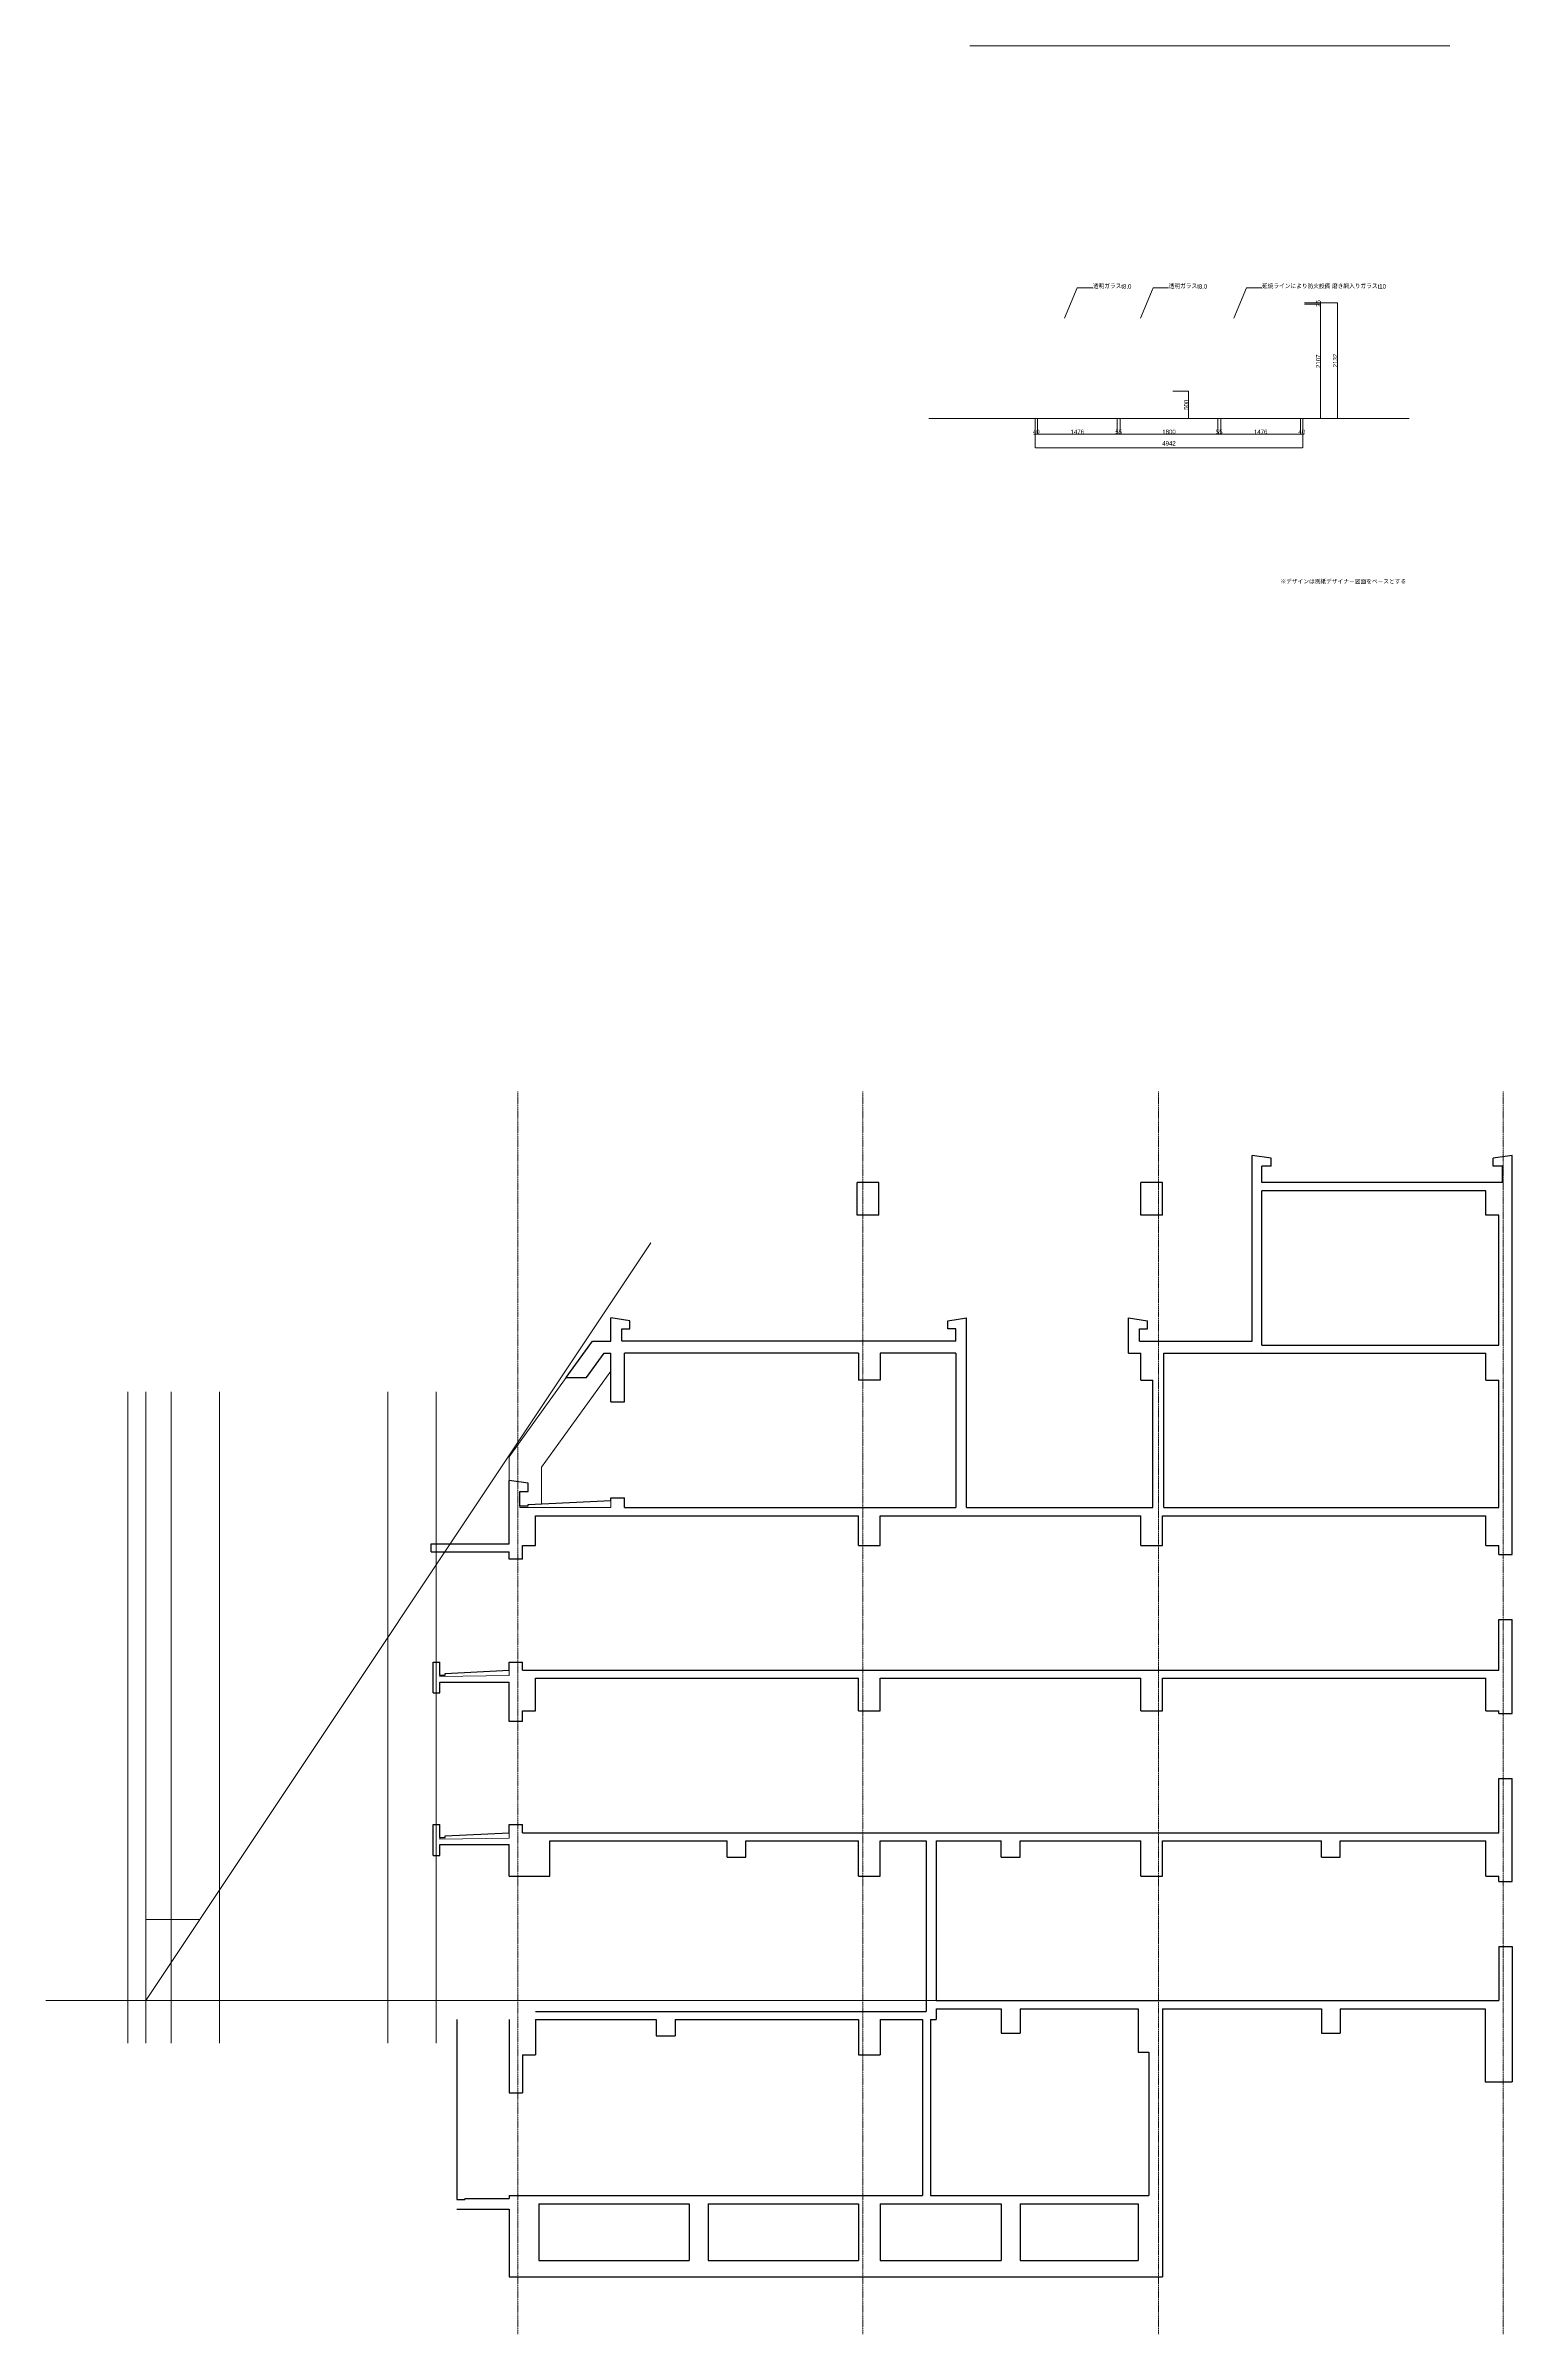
# Model space of a CAD drawing. Header units: millimetres. Extents: x -376000 to 292178, y -193032 to 188048.
# Drawn here: x 39129 to 66210, y -62900 to -20659 of the extents above; entities that cross this region are included whole.
import ezdxf

# ---------------------------------------------------------------- set-up
doc = ezdxf.new("R2010")
doc.units = ezdxf.units.MM
doc.header["$PDMODE"] = 1
doc.header["$PDSIZE"] = -2
doc.linetypes.add('ラインタイプ-6', pattern=[5.291531, 3.175, -1.058062, 0.352704, -0.705764])
for name, color, linetype, lineweight in [('00_一般', 7, 'Continuous', 5), ('02_既存平面-内部建具・サッシ', 7, 'Continuous', 18), ('_平面図(既存部) (2D)', 7, 'Continuous', 5), ('_平面図（新設） (2D)', 7, 'Continuous', 5), ('一般', 7, 'Continuous', 5), ('寸法', 7, 'Continuous', 5)]:
    doc.layers.add(name, color=color, linetype=linetype, lineweight=lineweight)
for name, color, linetype, lineweight, true_color in [('02_0.25', 1, 'Continuous', 25, 0xff0000), ('04_0.10', 7, 'Continuous', 9, 0x0099ff), ('06一点鎖線', 7, 'ラインタイプ-6', 9, 0x9999ff)]:
    doc.layers.add(name, color=color, linetype=linetype, lineweight=lineweight, true_color=true_color)
doc.styles.add('Hiragino Kaku Gothic Pro W3', font='', dxfattribs={"bigfont": 'Hiragino Kaku Gothic Pro W3'})
doc.styles.add('Hiragino Sans W3', font='', dxfattribs={"bigfont": 'Hiragino Sans W3'})
doc.styles.add('Yu Gothic UI Semilight', font='Yu Gothic UI Semilight.ttf')
doc.styles.get('Hiragino Kaku Gothic Pro W3').set_extended_font_data('Hiragino Kaku Gothic Pro W3')
doc.styles.get('Hiragino Sans W3').set_extended_font_data('Hiragino Sans W3')
doc.dimstyles.new('建具表寸法', dxfattribs={"dimtxt": 161.781684, "dimasz": 0.199988, "dimexe": 0, "dimexo": 0.3, "dimgap": 0.005, "dimtad": 1, "dimdsep": 46, "dimtxsty": 'Hiragino Sans W3', "dimblk": 'DOT', "dimblk1": 'DOT', "dimblk2": 'DOT', "dimcen": 0, "dimazin": 0, "dimtfac": 1, "dimtix": 1, "dimtmove": 0, "dimatfit": 0, "dimldrblk": 'VW_FILLEDARROW', "dimfxl": 1, "dimfrac": 2, "dimtolj": 1, "dimarcsym": 0})

# ---------------------------------------------------------------- blocks, each defined once
blk = doc.blocks.new('グループ-118')
at = {"layer": '02_0.25'}
for p, q in [((61405, -44572), (61405, -41142)), ((61755, -41192), (61405, -41142)), ((61585, -41642), (61585, -41342)), ((61755, -41342), (61585, -41342)), ((61755, -41342), (61755, -41192)), ((66210, -41142), (65860, -41192)), ((65860, -41342), (65860, -41192)), ((66030, -41342), (65860, -41342)), ((66030, -41642), (66030, -41342)), ((66210, -48507), (66210, -41142)), ((54110, -42242), (54110, -41642)), ((54510, -41642), (54110, -41642)), ((54510, -42242), (54510, -41642)), ((59350, -42242), (59350, -41642)), ((59750, -41642), (59350, -41642)), ((59750, -42242), (59750, -41642)), ((66030, -41642), (61585, -41642)), ((61585, -44642), (61585, -41792)), ((65720, -41792), (61585, -41792)), ((65720, -42242), (65720, -41792)), ((54510, -42242), (54110, -42242)), ((59750, -42242), (59350, -42242)), ((65960, -42242), (65720, -42242)), ((65960, -44642), (65960, -42242)), ((49915, -44192), (49565, -44142)), ((49565, -44572), (49565, -44142)), ((49765, -44572), (49765, -44342)), ((49765, -44342), (49915, -44342)), ((49915, -44342), (49915, -44192)), ((55785, -44192), (56135, -44142)), ((55785, -44342), (55785, -44192)), ((55935, -44342), (55785, -44342)), ((55935, -44572), (55935, -44342)), ((56135, -47642), (56135, -44142)), ((59125, -44792), (59125, -44142)), ((59125, -44142), (59475, -44192)), ((59325, -44572), (59325, -44342)), ((59325, -44342), (59475, -44342)), ((59475, -44342), (59475, -44192)), ((48740, -45242), (49225, -44572)), ((49225, -44572), (49565, -44572)), ((55935, -44572), (49775, -44572)), ((59325, -44572), (61405, -44572)), ((61585, -44642), (65960, -44642)), ((49115, -45242), (49440, -44792)), ((49440, -44792), (49565, -44792)), ((49565, -45692), (49565, -44792)), ((54140, -44792), (49815, -44792)), ((49815, -45692), (49815, -44792)), ((54140, -44792), (54140, -45292)), ((55935, -44792), (54540, -44792)), ((54540, -44792), (54540, -45292)), ((55935, -44792), (55935, -47642)), ((59125, -44792), (59350, -44792)), ((59350, -45292), (59350, -44792)), ((59775, -47642), (59775, -44792)), ((59775, -44792), (65720, -44792)), ((65720, -45292), (65720, -44792)), ((48740, -45242), (49115, -45242)), ((54540, -45292), (54140, -45292)), ((59350, -45292), (59575, -45292)), ((59575, -47642), (59575, -45292)), ((65720, -45292), (65960, -45292)), ((65960, -47642), (65960, -45292)), ((49565, -45692), (49815, -45692)), ((47685, -48309), (47685, -47142)), ((48035, -47192), (47685, -47142)), ((48035, -47342), (48035, -47192)), ((47885, -47342), (48035, -47342)), ((47885, -47612), (47885, -47342)), ((47885, -47612), (48035, -47612)), ((48035, -47582), (49565, -47512)), ((48035, -47612), (48035, -47582)), ((49565, -47462), (49815, -47462)), ((49565, -47512), (49565, -47462)), ((49815, -47642), (49815, -47462)), ((49815, -47642), (55935, -47642)), ((56135, -47642), (59575, -47642)), ((59775, -47642), (65960, -47642)), ((48170, -48342), (48170, -47792)), ((48170, -47792), (54140, -47792)), ((54140, -48342), (54140, -47792)), ((54540, -47792), (59350, -47792)), ((54540, -48342), (54540, -47792)), ((59350, -48342), (59350, -47792)), ((59750, -47792), (65720, -47792)), ((59750, -48342), (59750, -47792)), ((65720, -48342), (65720, -47792)), ((46245, -48309), (47685, -48309)), ((46245, -48459), (46245, -48309)), ((46245, -48459), (47685, -48459)), ((47685, -48592), (47685, -48459)), ((47935, -48342), (48170, -48342)), ((47935, -48592), (47935, -48342)), ((54140, -48342), (54540, -48342)), ((59350, -48342), (59750, -48342)), ((65720, -48342), (65960, -48342)), ((65960, -48507), (65960, -48342)), ((65960, -48507), (66210, -48507)), ((47935, -48592), (47685, -48592)), ((65960, -49707), (66210, -49707)), ((65960, -50642), (65960, -49707)), ((66210, -51442), (66210, -49707)), ((46285, -50492), (46405, -50492)), ((46285, -51062), (46285, -50492)), ((46405, -50732), (46405, -50492)), ((46505, -50702), (47685, -50642)), ((47685, -50492), (47935, -50492)), ((47685, -50642), (47685, -50492)), ((47935, -50642), (47935, -50492)), ((47935, -50642), (65960, -50642)), ((46285, -51062), (46405, -51062)), ((46405, -50862), (47685, -50862)), ((46405, -51062), (46405, -50862)), ((46406, -50732), (46505, -50732)), ((46505, -50732), (46505, -50702)), ((47685, -51592), (47685, -50862)), ((48170, -51392), (48170, -50792)), ((48170, -50792), (54140, -50792)), ((54140, -51392), (54140, -50792)), ((54540, -50792), (59350, -50792)), ((54540, -51392), (54540, -50792)), ((59350, -51392), (59350, -50792)), ((59750, -50792), (65720, -50792)), ((59750, -51392), (59750, -50792)), ((65720, -51392), (65720, -50792)), ((47935, -51392), (48170, -51392)), ((47935, -51592), (47935, -51392)), ((54140, -51392), (54540, -51392)), ((59350, -51392), (59750, -51392)), ((65720, -51392), (65960, -51392)), ((65960, -51442), (65960, -51392)), ((65960, -51442), (66210, -51442)), ((47935, -51592), (47685, -51592)), ((65960, -52642), (66210, -52642)), ((65960, -53642), (65960, -52642)), ((66210, -54542), (66210, -52642)), ((46285, -53492), (46405, -53492)), ((46285, -54062), (46285, -53492)), ((46405, -53732), (46405, -53492)), ((46505, -53702), (47685, -53642)), ((47685, -53492), (47935, -53492)), ((47685, -53642), (47685, -53492)), ((47935, -53642), (47935, -53492)), ((47935, -53642), (65960, -53642)), ((46285, -54062), (46405, -54062)), ((46405, -53862), (47685, -53862)), ((46405, -54062), (46405, -53862)), ((46406, -53732), (46505, -53732)), ((46505, -53732), (46505, -53702)), ((47685, -54442), (47685, -53862)), ((48435, -54442), (48435, -53792)), ((48435, -53792), (51710, -53792)), ((51710, -54092), (51710, -53792)), ((52060, -54092), (52060, -53792)), ((52060, -53792), (54140, -53792)), ((54140, -54442), (54140, -53792)), ((54540, -54442), (54540, -53792)), ((54540, -53792), (55390, -53792)), ((55390, -53792), (55390, -56942)), ((55570, -53792), (55570, -56742)), ((55570, -53792), (56770, -53792)), ((56770, -54092), (56770, -53792)), ((57120, -53792), (59350, -53792)), ((57120, -54092), (57120, -53792)), ((59350, -54442), (59350, -53792)), ((59750, -53792), (62685, -53792)), ((59750, -54442), (59750, -53792)), ((62685, -54092), (62685, -53792)), ((63035, -53792), (65720, -53792)), ((63035, -54092), (63035, -53792)), ((65720, -54442), (65720, -53792)), ((47685, -54442), (48435, -54442)), ((51710, -54092), (52060, -54092)), ((54140, -54442), (54540, -54442)), ((56770, -54092), (57120, -54092)), ((59350, -54442), (59750, -54442)), ((62685, -54092), (63035, -54092)), ((65720, -54442), (65960, -54442)), ((65960, -54542), (65960, -54442)), ((65960, -54542), (66210, -54542)), ((65960, -55742), (65960, -56742)), ((65960, -55742), (66210, -55742)), ((66210, -55742), (66210, -58242)), ((48170, -56942), (55390, -56942)), ((55570, -56742), (65960, -56742)), ((55570, -56892), (55570, -57092)), ((55570, -56892), (56770, -56892)), ((56770, -56892), (56770, -57342)), ((57120, -56892), (57120, -57342)), ((57120, -56892), (59300, -56892)), ((59300, -56892), (59300, -57692)), ((59750, -56892), (59750, -61842)), ((59750, -56892), (62685, -56892)), ((62685, -56892), (62685, -57342)), ((63035, -56892), (63035, -57342)), ((63035, -56892), (65710, -56892)), ((65710, -56892), (65710, -58242)), ((46720, -57093), (46720, -60412)), ((47685, -57093), (47685, -58442)), ((48170, -57092), (48170, -57742)), ((48170, -57092), (50400, -57092)), ((50400, -57092), (50400, -57392)), ((50400, -57392), (50750, -57392)), ((50750, -57092), (54140, -57092)), ((50750, -57092), (50750, -57392)), ((54140, -57092), (54140, -57742)), ((54540, -57092), (54540, -57742)), ((54540, -57092), (55320, -57092)), ((55320, -57092), (55320, -60342)), ((55470, -57092), (55470, -60342)), ((55470, -57092), (55570, -57092)), ((56770, -57342), (57120, -57342)), ((62685, -57342), (63035, -57342)), ((47935, -57742), (47935, -58442)), ((47935, -57742), (48170, -57742)), ((54140, -57742), (54540, -57742)), ((59300, -57692), (59500, -57692)), ((59500, -57692), (59500, -60342)), ((65710, -58242), (66210, -58242)), ((47685, -58442), (47935, -58442)), ((46870, -60397), (47685, -60392)), ((46870, -60397), (46870, -60412)), ((47685, -60342), (55320, -60342)), ((47685, -60342), (47685, -60392)), ((55470, -60342), (59500, -60342)), ((46720, -60412), (46870, -60412)), ((46720, -60592), (47685, -60592)), ((47685, -60592), (47685, -61842)), ((48235, -60492), (48235, -61542)), ((48235, -60492), (51012, -60492)), ((51012, -60492), (51012, -61542)), ((51362, -60492), (51362, -61542)), ((51362, -60492), (54140, -60492)), ((54140, -60492), (54140, -61542)), ((54540, -60492), (54540, -61542)), ((54540, -60492), (56770, -60492)), ((56770, -60492), (56770, -61542)), ((57120, -60492), (57120, -61542)), ((57120, -60492), (59300, -60492)), ((59300, -60492), (59300, -61542)), ((48235, -61542), (51012, -61542)), ((51362, -61542), (54140, -61542)), ((54540, -61542), (56770, -61542)), ((57120, -61542), (59300, -61542)), ((47685, -61842), (59750, -61842))]:
    blk.add_line(p, q, dxfattribs=at)
at = {"layer": '04_0.10'}
for p, q in [((48285, -46896), (49565, -45126)), ((47685, -46702), (48740, -45242)), ((47685, -47142), (47685, -46702)), ((48285, -47570), (48285, -46896)), ((47885, -47612), (47885, -47642)), ((47885, -47642), (49565, -47642)), ((49565, -47512), (49565, -47642)), ((47685, -50642), (47685, -50742)), ((46405, -50732), (46405, -50762)), ((46405, -50762), (47685, -50742)), ((47685, -53642), (47685, -53742)), ((46405, -53732), (46405, -53762)), ((46405, -53762), (47685, -53742))]:
    blk.add_line(p, q, dxfattribs=at)
at = {"layer": '06一点鎖線'}
for p, q in [((47845, -39962), (47845, -62900)), ((54215, -39962), (54215, -62900)), ((59675, -39962), (59675, -62900)), ((66045, -39962), (66045, -62900))]:
    blk.add_line(p, q, dxfattribs=at)
at = {"layer": '一般', "color": 7, "linetype": 'Continuous', "lineweight": 5, "transparency": 33554687}
for p, q in [((50302, -42757), (40978, -56742)), ((40645, -57526), (40645, -45506)), ((40978, -57526), (40978, -45506)), ((41445, -57526), (41445, -45506)), ((41445, -57526), (41445, -45506)), ((42338, -57526), (42338, -45506)), ((45445, -57526), (45445, -45506)), ((46338, -57526), (46338, -45506)), ((40978, -55242), (41978, -55242)), ((55570, -56742), (39129, -56742))]:
    blk.add_line(p, q, dxfattribs=at)
blk = doc.blocks.new('平面図(既存部) (2D)')
at = {"layer": '一般', "color": 7, "transparency": 33554687}
blk.add_blockref('グループ-118', (0, 0), dxfattribs=at)
blk = doc.blocks.new('グループ-552')
at = {"layer": '寸法'}
blk.add_line((56191, -20659), (65057, -20659), dxfattribs=at)
blk = doc.blocks.new('引出線付き注釈-9')
at = {"layer": '04_0.10', "color": 7}
for p, q in [((0, 0), (-234, -560)), ((286, 0), (0, 0))]:
    blk.add_line(p, q, dxfattribs=at)
at = {"layer": '04_0.10', "color": 7, "insert": (287, 67), "char_height": 80.89, "width": 2344.53, "attachment_point": 1, "line_spacing_factor": 1.182242, "style": 'Hiragino Sans W3'}
blk.add_mtext('延焼ラインにより防火設備 磨き網入りガラスt10', dxfattribs=at)
blk = doc.blocks.new('_Dot')
at = {"color": 0, "linetype": 'ByBlock', "lineweight": -2}
blk.add_line((-0.5, 0), (-1, 0), dxfattribs=at)
at = {"color": 0, "linetype": 'ByBlock', "const_width": 0.5}
blk.add_lwpolyline([(-0.25, 0, 1), (0.25, 0, 1)], format="xyb", close=True, dxfattribs=at)
blk = doc.blocks.new('*D822')
at = {"layer": 'Defpoints', "color": 0}
for p in [(58916, -27536), (58916, -27828), (58971, -27536)]:
    blk.add_point(p, dxfattribs=at)
at = {"layer": '寸法', "color": 0, "lineweight": -2}
for p, q in [((58904, -27828), (58892, -27828)), ((58916, -27536), (58916, -27828)), ((58971, -27828), (58916, -27828)), ((58971, -27536), (58971, -27828)), ((58983, -27828), (58995, -27828))]:
    blk.add_line(p, q, dxfattribs=at)
at = {"layer": '寸法', "color": 0, "lineweight": -2, "xscale": 11.999267578125, "yscale": 11.999267578125, "zscale": 11.999267578125}
blk.add_blockref('_Dot', (58916, -27828), dxfattribs=at)
at = {"layer": '寸法', "color": 0, "lineweight": -2, "xscale": 11.999267578125, "yscale": 11.999267578125, "zscale": 11.999267578125, "rotation": 180}
blk.add_blockref('_Dot', (58971, -27828), dxfattribs=at)
at = {"layer": '寸法', "color": 0, "insert": (58944, -27786), "char_height": 80.9, "attachment_point": 5, "style": 'Hiragino Kaku Gothic Pro W3'}
blk.add_mtext('\\A1;55', dxfattribs=at)
blk = doc.blocks.new('VW_FILLEDARROW')
at = {"color": 0, "linetype": 'Continuous', "lineweight": 5, "transparency": 16777216, "flags": 128}
blk.add_lwpolyline([(-161.3, 43.2), (0, 0), (-161.3, -43.2)], close=True, dxfattribs=at)
blk = doc.blocks.new('*D823')
at = {"layer": 'Defpoints', "color": 0}
for p in [(58971, -27536), (58971, -27828), (60771, -27536)]:
    blk.add_point(p, dxfattribs=at)
at = {"layer": '寸法', "color": 0, "lineweight": -2}
for p, q in [((58971, -27536), (58971, -27828)), ((60759, -27828), (58983, -27828)), ((60771, -27536), (60771, -27828))]:
    blk.add_line(p, q, dxfattribs=at)
at = {"layer": '寸法', "color": 0, "lineweight": -2, "xscale": 11.999267578125, "yscale": 11.999267578125, "zscale": 11.999267578125, "rotation": 180}
blk.add_blockref('_Dot', (58971, -27828), dxfattribs=at)
at = {"layer": '寸法', "color": 0, "lineweight": -2, "xscale": 11.999267578125, "yscale": 11.999267578125, "zscale": 11.999267578125}
blk.add_blockref('_Dot', (60771, -27828), dxfattribs=at)
at = {"layer": '寸法', "color": 0, "insert": (59871, -27785), "char_height": 80.9, "attachment_point": 5, "style": 'Hiragino Kaku Gothic Pro W3'}
blk.add_mtext('\\A1;1800', dxfattribs=at)
blk = doc.blocks.new('*D824')
at = {"layer": 'Defpoints', "color": 0}
for p in [(62371, -25404), (62371, -25429), (62671, -25404)]:
    blk.add_point(p, dxfattribs=at)
at = {"layer": '寸法', "color": 0, "lineweight": -2}
for p, q in [((62371, -25404), (62671, -25404)), ((62371, -25429), (62671, -25429)), ((62671, -25392), (62671, -25380)), ((62671, -25429), (62671, -25404)), ((62671, -25441), (62671, -25453))]:
    blk.add_line(p, q, dxfattribs=at)
at = {"layer": '寸法', "color": 0, "lineweight": -2, "xscale": 11.999267578125, "yscale": 11.999267578125, "zscale": 11.999267578125}
for p, rotation in [((62671, -25404), 270), ((62671, -25429), 90)]:
    blk.add_blockref('_Dot', p, dxfattribs=dict(at, rotation=rotation))
at = {"layer": '寸法', "color": 0, "insert": (62628, -25416), "char_height": 80.9, "attachment_point": 5, "rotation": 90, "style": 'Hiragino Kaku Gothic Pro W3'}
blk.add_mtext('\\A1;25', dxfattribs=at)
blk = doc.blocks.new('*D825')
at = {"layer": 'Defpoints', "color": 0}
for p in [(62371, -25429), (62671, -25429), (62371, -27536)]:
    blk.add_point(p, dxfattribs=at)
at = {"layer": '寸法', "color": 0, "lineweight": -2}
for p, q in [((62371, -25429), (62671, -25429)), ((62671, -27524), (62671, -25441)), ((62371, -27536), (62671, -27536))]:
    blk.add_line(p, q, dxfattribs=at)
at = {"layer": '寸法', "color": 0, "lineweight": -2, "xscale": 11.999267578125, "yscale": 11.999267578125, "zscale": 11.999267578125}
for p, rotation in [((62671, -25429), 90), ((62671, -27536), 270)]:
    blk.add_blockref('_Dot', p, dxfattribs=dict(at, rotation=rotation))
at = {"layer": '寸法', "color": 0, "insert": (62628, -26482), "char_height": 80.9, "attachment_point": 5, "rotation": 90, "style": 'Hiragino Kaku Gothic Pro W3'}
blk.add_mtext('\\A1;2107', dxfattribs=at)
blk = doc.blocks.new('*D826')
at = {"layer": 'Defpoints', "color": 0}
for p in [(62386, -25404), (62984, -25404), (62386, -27536)]:
    blk.add_point(p, dxfattribs=at)
at = {"layer": '寸法', "color": 0, "lineweight": -2}
for p, q in [((62386, -25404), (62984, -25404)), ((62984, -27524), (62984, -25416)), ((62386, -27536), (62984, -27536))]:
    blk.add_line(p, q, dxfattribs=at)
at = {"layer": '寸法', "color": 0, "lineweight": -2, "xscale": 11.999267578125, "yscale": 11.999267578125, "zscale": 11.999267578125}
for p, rotation in [((62984, -25404), 90), ((62984, -27536), 270)]:
    blk.add_blockref('_Dot', p, dxfattribs=dict(at, rotation=rotation))
at = {"layer": '寸法', "color": 0, "insert": (62942, -26470), "char_height": 80.9, "attachment_point": 5, "rotation": 90, "style": 'Hiragino Kaku Gothic Pro W3'}
blk.add_mtext('\\A1;2132', dxfattribs=at)
blk = doc.blocks.new('*D827')
at = {"layer": 'Defpoints', "color": 0}
for p in [(62302, -27536), (62302, -27828), (62342, -27536)]:
    blk.add_point(p, dxfattribs=at)
at = {"layer": '寸法', "color": 0, "lineweight": -2}
for p, q in [((62290, -27828), (62278, -27828)), ((62302, -27536), (62302, -27828)), ((62342, -27828), (62302, -27828)), ((62342, -27536), (62342, -27828)), ((62354, -27828), (62366, -27828))]:
    blk.add_line(p, q, dxfattribs=at)
at = {"layer": '寸法', "color": 0, "lineweight": -2, "xscale": 11.999267578125, "yscale": 11.999267578125, "zscale": 11.999267578125}
blk.add_blockref('_Dot', (62302, -27828), dxfattribs=at)
at = {"layer": '寸法', "color": 0, "lineweight": -2, "xscale": 11.999267578125, "yscale": 11.999267578125, "zscale": 11.999267578125, "rotation": 180}
blk.add_blockref('_Dot', (62342, -27828), dxfattribs=at)
at = {"layer": '寸法', "color": 0, "insert": (62322, -27785), "char_height": 80.9, "attachment_point": 5, "style": 'Hiragino Kaku Gothic Pro W3'}
blk.add_mtext('\\A1;40', dxfattribs=at)
blk = doc.blocks.new('*D828')
at = {"layer": 'Defpoints', "color": 0}
for p in [(60826, -27536), (60826, -27828), (62302, -27536)]:
    blk.add_point(p, dxfattribs=at)
at = {"layer": '寸法', "color": 0, "lineweight": -2}
for p, q in [((60826, -27536), (60826, -27828)), ((62290, -27828), (60838, -27828)), ((62302, -27536), (62302, -27828))]:
    blk.add_line(p, q, dxfattribs=at)
at = {"layer": '寸法', "color": 0, "lineweight": -2, "xscale": 11.999267578125, "yscale": 11.999267578125, "zscale": 11.999267578125, "rotation": 180}
blk.add_blockref('_Dot', (60826, -27828), dxfattribs=at)
at = {"layer": '寸法', "color": 0, "lineweight": -2, "xscale": 11.999267578125, "yscale": 11.999267578125, "zscale": 11.999267578125}
blk.add_blockref('_Dot', (62302, -27828), dxfattribs=at)
at = {"layer": '寸法', "color": 0, "insert": (61564, -27785), "char_height": 80.9, "attachment_point": 5, "style": 'Hiragino Kaku Gothic Pro W3'}
blk.add_mtext('\\A1;1476', dxfattribs=at)
blk = doc.blocks.new('*D829')
at = {"layer": 'Defpoints', "color": 0}
for p in [(57400, -27536), (57400, -27828), (57440, -27536)]:
    blk.add_point(p, dxfattribs=at)
at = {"layer": '寸法', "color": 0, "lineweight": -2}
for p, q in [((57388, -27828), (57376, -27828)), ((57400, -27536), (57400, -27828)), ((57440, -27828), (57400, -27828)), ((57440, -27536), (57440, -27828)), ((57452, -27828), (57464, -27828))]:
    blk.add_line(p, q, dxfattribs=at)
at = {"layer": '寸法', "color": 0, "lineweight": -2, "xscale": 11.999267578125, "yscale": 11.999267578125, "zscale": 11.999267578125}
blk.add_blockref('_Dot', (57400, -27828), dxfattribs=at)
at = {"layer": '寸法', "color": 0, "lineweight": -2, "xscale": 11.999267578125, "yscale": 11.999267578125, "zscale": 11.999267578125, "rotation": 180}
blk.add_blockref('_Dot', (57440, -27828), dxfattribs=at)
at = {"layer": '寸法', "color": 0, "insert": (57420, -27785), "char_height": 80.9, "attachment_point": 5, "style": 'Hiragino Kaku Gothic Pro W3'}
blk.add_mtext('\\A1;40', dxfattribs=at)
blk = doc.blocks.new('*D830')
at = {"layer": 'Defpoints', "color": 0}
for p in [(57440, -27536), (57440, -27828), (58916, -27536)]:
    blk.add_point(p, dxfattribs=at)
at = {"layer": '寸法', "color": 0, "lineweight": -2}
for p, q in [((57440, -27536), (57440, -27828)), ((58904, -27828), (57452, -27828)), ((58916, -27536), (58916, -27828))]:
    blk.add_line(p, q, dxfattribs=at)
at = {"layer": '寸法', "color": 0, "lineweight": -2, "xscale": 11.999267578125, "yscale": 11.999267578125, "zscale": 11.999267578125, "rotation": 180}
blk.add_blockref('_Dot', (57440, -27828), dxfattribs=at)
at = {"layer": '寸法', "color": 0, "lineweight": -2, "xscale": 11.999267578125, "yscale": 11.999267578125, "zscale": 11.999267578125}
blk.add_blockref('_Dot', (58916, -27828), dxfattribs=at)
at = {"layer": '寸法', "color": 0, "insert": (58178, -27785), "char_height": 80.9, "attachment_point": 5, "style": 'Hiragino Kaku Gothic Pro W3'}
blk.add_mtext('\\A1;1476', dxfattribs=at)
blk = doc.blocks.new('*D831')
at = {"layer": 'Defpoints', "color": 0}
for p in [(57400, -27828), (62342, -27828), (57400, -28078)]:
    blk.add_point(p, dxfattribs=at)
at = {"layer": '寸法', "color": 0, "lineweight": -2}
for p, q in [((57400, -27828), (57400, -28078)), ((62342, -27828), (62342, -28078)), ((62330, -28078), (57412, -28078))]:
    blk.add_line(p, q, dxfattribs=at)
at = {"layer": '寸法', "color": 0, "lineweight": -2, "xscale": 11.999267578125, "yscale": 11.999267578125, "zscale": 11.999267578125, "rotation": 180}
blk.add_blockref('_Dot', (57400, -28078), dxfattribs=at)
at = {"layer": '寸法', "color": 0, "lineweight": -2, "xscale": 11.999267578125, "yscale": 11.999267578125, "zscale": 11.999267578125}
blk.add_blockref('_Dot', (62342, -28078), dxfattribs=at)
at = {"layer": '寸法', "color": 0, "insert": (59871, -27998), "char_height": 80.9, "attachment_point": 5, "style": 'Hiragino Kaku Gothic Pro W3'}
blk.add_mtext('\\A1;4942', dxfattribs=at)
blk = doc.blocks.new('*D832')
at = {"layer": 'Defpoints', "color": 0}
for p in [(60771, -27536), (60771, -27828), (60826, -27536)]:
    blk.add_point(p, dxfattribs=at)
at = {"layer": '寸法', "color": 0, "lineweight": -2}
for p, q in [((60759, -27828), (60747, -27828)), ((60771, -27536), (60771, -27828)), ((60826, -27828), (60771, -27828)), ((60826, -27536), (60826, -27828)), ((60838, -27828), (60850, -27828))]:
    blk.add_line(p, q, dxfattribs=at)
at = {"layer": '寸法', "color": 0, "lineweight": -2, "xscale": 11.999267578125, "yscale": 11.999267578125, "zscale": 11.999267578125}
blk.add_blockref('_Dot', (60771, -27828), dxfattribs=at)
at = {"layer": '寸法', "color": 0, "lineweight": -2, "xscale": 11.999267578125, "yscale": 11.999267578125, "zscale": 11.999267578125, "rotation": 180}
blk.add_blockref('_Dot', (60826, -27828), dxfattribs=at)
at = {"layer": '寸法', "color": 0, "insert": (60799, -27786), "char_height": 80.9, "attachment_point": 5, "style": 'Hiragino Kaku Gothic Pro W3'}
blk.add_mtext('\\A1;55', dxfattribs=at)
blk = doc.blocks.new('*D833')
at = {"layer": 'Defpoints', "color": 0}
for p in [(59941, -27036), (59941, -27536), (60232, -27536)]:
    blk.add_point(p, dxfattribs=at)
at = {"layer": '寸法', "color": 0, "lineweight": -2}
for p, q in [((59941, -27036), (60232, -27036)), ((60232, -27048), (60232, -27524)), ((59941, -27536), (60232, -27536))]:
    blk.add_line(p, q, dxfattribs=at)
at = {"layer": '寸法', "color": 0, "lineweight": -2, "xscale": 11.999267578125, "yscale": 11.999267578125, "zscale": 11.999267578125}
for p, rotation in [((60232, -27036), 90.0000000000025), ((60232, -27536), 270.0000000000025)]:
    blk.add_blockref('_Dot', p, dxfattribs=dict(at, rotation=rotation))
at = {"layer": '寸法', "color": 0, "insert": (60190, -27286), "char_height": 80.9, "attachment_point": 5, "rotation": 90, "style": 'Hiragino Kaku Gothic Pro W3'}
blk.add_mtext('\\A1;500', dxfattribs=at)
blk = doc.blocks.new('引出線付き注釈-10')
at = {"layer": '04_0.10', "color": 7}
for p, q in [((0, 0), (-234, -560)), ((286, 0), (0, 0))]:
    blk.add_line(p, q, dxfattribs=at)
at = {"layer": '04_0.10', "color": 7, "insert": (287, 67), "char_height": 80.9, "width": 747.18, "attachment_point": 1, "line_spacing_factor": 1.182242, "style": 'Hiragino Sans W3'}
blk.add_mtext('透明ガラスt8.0', dxfattribs=at)
blk = doc.blocks.new('引出線付き注釈-11')
at = {"layer": '04_0.10', "color": 7}
for p, q in [((0, 0), (-234, -560)), ((286, 0), (0, 0))]:
    blk.add_line(p, q, dxfattribs=at)
at = {"layer": '04_0.10', "color": 7, "insert": (287, 67), "char_height": 80.9, "width": 747.18, "attachment_point": 1, "line_spacing_factor": 1.182242, "style": 'Hiragino Sans W3'}
blk.add_mtext('透明ガラスt8.0', dxfattribs=at)
blk = doc.blocks.new('グループ-554')
at = {"layer": '04_0.10', "color": 7}
for name, p in [('引出線付き注釈-11', (58178.14, -25126.177)), ('引出線付き注釈-10', (59579.144, -25126.177)), ('引出線付き注釈-9', (61301.359, -25126.177))]:
    blk.add_blockref(name, p, dxfattribs=at)
at = {"layer": '寸法'}
for base, p1, p2, picture, middle in [((62670.64, -25403.883), (62370.64, -25428.883), (62370.64, -25403.883), '*D824', (62628.23, -25416.383)), ((62670.64, -25428.883), (62370.64, -27535.883), (62370.64, -25428.883), '*D825', (62628.177, -26482.383)), ((62984.017, -25403.883), (62385.64, -27535.883), (62385.64, -25403.883), '*D826', (62941.501, -26469.883)), ((60232.435, -27535.883), (59940.64, -27035.883), (59940.64, -27535.883), '*D833', (60190.025, -27285.883))]:
    dim = blk.add_linear_dim(base=base, p1=p1, p2=p2, angle=270, dimstyle='建具表寸法', override={"dimtxt": 80.890842, "dimasz": 11.999268, "dimgap": 0.75, "dimpost": '<>', "dimtxsty": 'Hiragino Kaku Gothic Pro W3', "dimtmove": 2}, dxfattribs=at)
    dim.commit()
    dim.dimension.update_dxf_attribs({"geometry": picture, "text_midpoint": middle})
for base, p1, p2, picture, middle in [((57400.14, -27827.678), (57440.14, -27535.883), (57400.14, -27535.883), '*D829', (57420.14, -27785.268)), ((57440.14, -27827.677), (58916.14, -27535.883), (57440.14, -27535.883), '*D830', (58178.14, -27785.32)), ((58916.14, -27827.678), (58971.14, -27535.883), (58916.14, -27535.883), '*D822', (58943.64, -27785.638)), ((58971.14, -27827.678), (60771.14, -27535.883), (58971.14, -27535.883), '*D823', (59871.14, -27785.11)), ((60771.14, -27827.677), (60826.14, -27535.883), (60771.14, -27535.883), '*D832', (60798.64, -27785.637)), ((60826.14, -27827.677), (62302.14, -27535.883), (60826.14, -27535.883), '*D828', (61564.14, -27785.32)), ((62302.14, -27827.678), (62342.14, -27535.883), (62302.14, -27535.883), '*D827', (62322.14, -27785.268))]:
    dim = blk.add_linear_dim(base=base, p1=p1, p2=p2, dimstyle='建具表寸法', override={"dimtxt": 80.890842, "dimasz": 11.999268, "dimgap": 0.75, "dimpost": '<>', "dimtxsty": 'Hiragino Kaku Gothic Pro W3', "dimtmove": 2}, dxfattribs=at)
    dim.commit()
    dim.dimension.update_dxf_attribs({"geometry": picture, "text_midpoint": middle})
dim = blk.add_linear_dim(base=(57400.14, -28077.677), p1=(62342.14, -27827.678), p2=(57400.14, -27827.678), dimstyle='建具表寸法', override={"dimtxt": 80.890842, "dimasz": 11.999268, "dimgap": 0.75, "dimpost": '<>', "dimtxsty": 'Hiragino Kaku Gothic Pro W3', "dimtmove": 2}, dxfattribs=at)
dim.commit()
dim.dimension.update_dxf_attribs({"geometry": '*D831', "text_midpoint": (59871.14, -27997.552), "dimtype": 160})
blk = doc.blocks.new('グループ-555')
at = {"layer": '寸法'}
blk.add_line((55439, -27536), (64304, -27536), dxfattribs=at)
at = {"layer": '00_一般', "color": 7, "transparency": 33554687}
blk.add_blockref('グループ-554', (0, 0), dxfattribs=at)
at = {"layer": '02_0.25', "insert": (61929, -30507), "char_height": 75.38, "attachment_point": 1, "line_spacing_factor": 1.003678, "style": 'Yu Gothic UI Semilight'}
blk.add_mtext('※デザインは別紙デザイナー図面をベースとする', dxfattribs=at)
blk = doc.blocks.new('平面図（新設） (2D)')
at = {"layer": '00_一般', "color": 7, "transparency": 33554687}
blk.add_blockref('グループ-555', (0, 0), dxfattribs=at)
at = {"layer": '02_既存平面-内部建具・サッシ', "color": 7, "transparency": 33554687}
blk.add_blockref('グループ-552', (0, 0), dxfattribs=at)

msp = doc.modelspace()

# ---------------------------------------------------------------- block references
at = {"layer": '_平面図(既存部) (2D)'}
msp.add_blockref('平面図(既存部) (2D)', (0, 0), dxfattribs=at)

# ---------------------------------------------------------------- next in the draw order: block references
at = {"layer": '_平面図（新設） (2D)'}
msp.add_blockref('平面図（新設） (2D)', (0, 0), dxfattribs=at)

doc.saveas('drawing.dxf')
